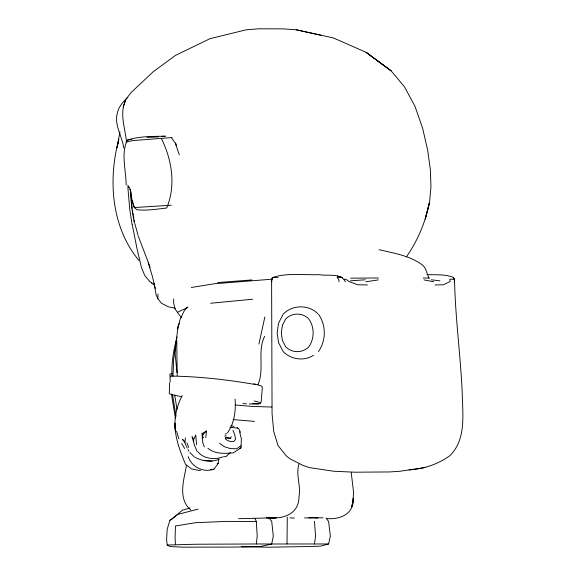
<?xml version="1.0" encoding="UTF-8"?>
<svg xmlns="http://www.w3.org/2000/svg" width="576" height="576" viewBox="0 0 576 576"><rect width="100%" height="100%" fill="white"/><g stroke="black" fill="none" stroke-linecap="round" stroke-linejoin="round"><path stroke-width="0.86" d="M454.356 281.837L454.378 279.389L453.319 277.51L454.543 279.331C455.191 317.448 460.62 355.342 462.24 393.422C462.636 414.425 466.409 439.704 449.698 455.81C437.76 464.299 423.742 469.08 409.118 469.872M175.414 308.218L168.401 306.835L161.496 303.278L157.889 298.714L157.968 293.969M177.192 375.689L176.753 340.222M207.893 448.315C215.129 454.205 224.525 453.614 233.222 452.909L241.063 447.826L241.351 438.775L239.566 431.726M287.28 517.169L287.021 543.974L328.615 543.974L330.336 536.112L328.615 521.525L326.016 517.99M188.208 456.689C191.786 467.186 203.486 472.91 213.934 469.188L218.282 463.378L218.549 458.928M169.625 382.658L169.286 393.552L171.007 394.416L181.541 396.727M205.769 437.594L206.546 431.028L202.039 433.555L202.766 442.562L204.365 446.897M352.865 502.214L351.778 506.722L353.326 498.125C354.017 513.936 340.682 519.617 326.7 518.616M198.086 509.141L177.754 514.39L169.978 520.2L167.184 529.243L166.608 539.597L167.184 545.033L195.674 544.234L256.298 543.974L257.22 536.112L256.298 521.525L255.024 518.292M352.894 502.099L353.57 492.25L351.23 472.673M186.077 445.673L184.882 442.332L185.429 437.875M314.474 544.003L315.547 536.112L314.474 521.294M186.437 465.667C183.852 480.19 177.566 498.686 190.822 510.055M175.874 346.025L173.671 358.783L173.009 376.157M261.166 402.012L262.289 388.08L261.994 386.194L253.858 383.731M264.859 316.973L258.919 344.081M168.127 545.206L167.184 545.033L169.978 546.538L182.376 547.164L234.641 547.092L260.683 546.43L271.706 544.003L273.29 536.112L271.706 521.294L268.402 517.255M202.514 436.572L203.004 434.383L206.546 431.028M119.945 132.005L116.986 147.794L118.325 142.61M166.025 136.188C153.101 136.483 139.838 136.015 127.39 140.09C120.636 153.439 126.187 170.539 126.13 185.054M177.566 329.436L179.87 319.99L184.039 311.177L187.207 307.037M170.467 377.078L170.719 376.099C199.066 376.394 227.383 379.721 255.305 384.502M177.098 336.946C173.47 349.625 171.497 362.858 171.914 376.049M258.005 384.646C264.715 369.043 257.026 351.677 264.65 336.24M118.886 139.111C107.892 179.575 111.254 227.138 138.938 260.431M125.237 101.21C119.534 114.034 125.143 128.081 126.41 141.3M225.979 437.263L225.432 438.826L227.628 440.626L230.789 441.518L233.899 441.41L235.555 439.38L234.806 434.945L232.949 430.222M123.17 106.985L125.849 99.36L131.17 92.455L153.403 71.59L175.45 55.411L210.031 38.671L246.262 29.794L258.53 28.8L283.399 28.872L296.158 29.779L333.266 37.894L366.07 52.301L391.075 70.79L404.453 86.789L414.965 106.272L422.618 128.232L427.651 150.077L430.344 169.466L430.963 186.566L429.545 202.414L425.21 219.053L429.358 202.774C425.534 222.091 417.636 240.746 406.404 256.91M225.763 437.839L228.924 438.494L230.638 438.242L231.206 436.68M298.966 464.083C295.524 474.71 301.133 485.827 298.994 496.692C298.922 514.087 283.694 519.12 268.567 517.925M193.709 441.245L193.673 439.625L195.718 435.002L196.596 444.773M182.304 395.474C176.378 406.31 173.815 419.184 175.435 431.453L175.018 423.043C174.629 437.443 180.18 451.21 185.508 464.314L191.527 468.9L198.979 470.441L200.585 470.29M318.485 351.562C326.218 340.61 326.21 325.152 318.485 314.201M179.359 323.467L178.142 325.764L174.91 351.619L176.998 372.643M345.427 281.758C340.848 272.57 327.506 276.322 319.306 274.658C303.854 275.227 287.489 272.614 272.599 277.474L271.606 279.331L272.066 413.734L273.672 431.273L277.97 445.435L286.186 455.774L289.786 458.719L302.926 465.379L309.348 467.611L333.626 471.24L354.946 472.205L389.801 471.946L400.169 471.24L424.987 467.518M278.107 277.531L272.822 277.51L271.771 279.389L271.793 281.837M203.134 436.932L202.068 438.235L203.508 437.472M227.362 433.015C234.374 423.475 235.987 410.609 235.073 399.053M127.865 97.33C123.235 101.484 118.879 106.466 117.432 112.687C113.825 124.726 122.234 136.26 123.768 148.054M230.422 452.412L225.986 456.602L223.488 456.761M171.914 519.235L182.376 510.228L190.022 508.018M313.51 355.248C304.387 361.512 290.765 359.575 283.154 351.533L278.554 342.59L277.157 332.885L278.554 323.172L283.154 314.23C292.09 304.675 308.621 304.337 317.772 313.675M240.955 445.694L236.75 448.783L230.386 448.618L224.143 446.594L219.586 443.225M224.791 436.255L225.972 435.456M429.091 278.179C426.974 274.428 426.521 269.237 423.346 265.766C410.868 255.737 394.25 253.354 379.094 249.667M169.978 520.2L171.266 519.559M239.566 448.538L241.063 447.826M173.628 298.958L173.686 303.026L174.91 308.707L177.379 312.3L187.891 307.44M217.202 463.738L218.282 463.378M195.286 457.416C202.572 461.398 211.522 462.233 219.312 459.259M328.615 543.974L320.285 546.156L309.852 546.509L268.985 547.2L241.459 546.775M222.66 456.977C214.466 460.051 203.868 458.834 197.957 451.958M125.878 142.178L132.559 140.602L172.08 137.549M213.934 469.188L210.24 469.498M127.39 140.09L131.789 139.342M191.326 287.496L214.308 283.759L272.606 279.151M210.636 303.25L252.583 299.239M365.81 281.779L378.367 279.893M225.079 433.973L226.613 433.793M172.289 373.421L169.898 374.155L170.222 381.874M344.21 279.331L345.809 279.173L349.034 281.52L357.631 284.767L367.394 284.947M217.706 282.564L251.885 279.929M171.288 205.222L134.856 207.526L134.172 207.418L133.027 203.256M350.539 280.822L365.263 279.792M146.988 137.39L158.414 136.944M269.107 517.882L276.689 517.594L268.632 517.846M161.914 136.289L164.426 136.217M435.046 284.947L443.491 284.767L450.065 281.52L449.942 279.173L454.543 279.331M304.567 517.946L317.894 517.802L313.445 517.802M378.504 277.978L350.662 278.179M267.991 517.802L275.652 517.795L238.558 518.688M252.49 403.675L260.561 403.646L260.806 402.667L254.124 400.975M258.746 404.05L249.192 403.956M308.873 517.802L312.322 517.795M271.274 544.018L287.021 543.974M256.298 543.974L271.706 544.003M266.213 517.781L272.282 517.802M256.298 521.525L226.915 521.381L195.674 522.684L175.45 525.967L175.082 538.2L175.45 544.644M315.446 517.781L323.078 517.838M426.946 274.572C435.794 275.09 445.226 273.974 453.55 277.474M423.259 277.978L429.206 278.122M271.85 407.038L252.547 406.447L235.649 405.043M289.944 517.882L294.379 518.047M254.506 421.402L233.086 419.573M242.935 403.589L246.506 403.805M204.077 460.519L212.112 461.146M229.824 427.154L237.6 428.148M431.244 279.792L439.913 280.822M424.037 279.893L433.692 281.779M296.158 29.779L320.854 35.201M226.505 437.155L230.638 438.242M342.23 277.438L337.579 276.17L341.914 277.474L337.154 277.51L338.659 279.389L339.142 281.837M231.034 425.419L233.957 426.514M152.05 282.823L149.846 281.628L144.756 275.522L141.386 267.343L136.886 248.119L132.178 224.266M151.142 282.888L153.821 284.594M237.168 427.63L238.723 428.623L240.502 432.353M375.494 59.299L391.075 70.79L366.07 52.301L374.789 58.781M202.039 433.555L203.004 434.383M134.172 207.418L136.85 209.765C146.714 210.888 156.83 209.059 166.687 208.022C176.069 185.688 171.972 159.61 161.338 138.528M184.882 441.706L182.448 439.351L184.882 442.332M189.914 452.534L194.472 457.07M177.379 312.3L181.426 317.729M171.382 137.7L175.226 142.956L179.316 154.829M127.735 185.184C133.164 191.47 129.91 200.837 134.856 207.526M181.627 443.448L184.644 448.517M193.673 439.625L192.024 436.666L194.717 445.997L197.208 451.642M186.379 446.515L187.229 448.07M188.078 449.626L188.921 451.188M157.889 298.714L156.168 295.07L154.001 283.154M128.419 186.739L128.628 187.286M150.185 267.365L138.283 236.182M186.977 442.944L188.676 447.415M175.673 143.042L176.443 145.512M148.169 262.663L152.352 276.257L155.254 288.403M176.566 431.179L178.877 438.876M129.982 189.209L130.932 192.485M134.82 223.538L138.053 235.339M177.026 409.334L174.722 395.208M175.385 418.277L171.432 394.034M176.033 416.304L172.519 394.618M134.323 222.782L131.861 208.49L130.378 192.758M132.437 210.125L132.725 211.802M133.013 213.48L133.301 215.15M133.589 216.828L133.877 218.506M134.165 220.183L134.453 221.854M132.041 224.136L129.773 209.498L127.807 186.739M132.574 200.758L132.804 202.428M130.752 193.673L131.083 197.15M131.328 199.757L131.659 203.234M131.825 204.977L132.149 208.454M282.384 325.332L281.29 332.885L282.384 340.43L285.653 346.68C291.758 353.297 302.803 353.297 308.909 346.68C314.554 338.573 314.554 327.19 308.909 319.082C302.803 312.466 291.758 312.466 285.653 319.082L282.384 325.332"/></g></svg>
